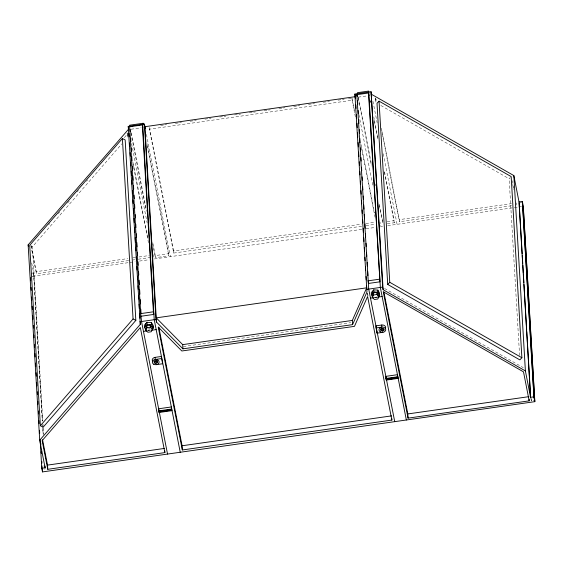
<?xml version="1.0" encoding="UTF-8"?>
<svg xmlns="http://www.w3.org/2000/svg" width="563" height="563" viewBox="0 0 563 563"><rect width="100%" height="100%" fill="white"/><g stroke="black" fill="none" stroke-linecap="round" stroke-linejoin="round"><path stroke-width="0.42" stroke-dasharray="2.81 2.11" d="M48.615 224.827L49.762 223.504M58.362 213.595L59.509 212.272M67.539 203.025L69.256 201.047M77.286 191.8L78.433 190.477M86.463 181.23L87.61 179.907M124.31 137.625L127.182 134.325L127.097 132.924M42.781 421.047L32.478 246.749L121.721 143.945M519.586 355.506L509.135 178.745L510.155 177.669M131.01 129.237L141.165 127.787M358.209 97.16L367.343 95.858M160.603 125.465L164.079 124.965M164.952 124.838L166.69 124.592M175.389 123.353L178.865 122.854M179.738 122.734L181.476 122.481M190.174 121.242L193.658 120.742M194.524 120.623L196.262 120.369M204.967 119.131L208.444 118.638M209.316 118.511L211.055 118.265M219.753 117.02L223.23 116.527M224.102 116.4L225.84 116.154M234.539 114.908L238.022 114.416M238.888 114.289L240.626 114.043M249.325 112.804L252.808 112.304M253.674 112.178L255.419 111.931M264.117 110.693L267.594 110.193M268.467 110.074L270.205 109.82M278.903 108.582L282.38 108.082M283.252 107.962L284.991 107.709M293.689 106.47L297.173 105.978M298.038 105.851L299.783 105.605M308.482 104.359L311.958 103.866M312.831 103.74L314.569 103.493M323.268 102.248L326.744 101.755M327.617 101.629L329.355 101.382M338.053 100.144L341.537 99.644M342.403 99.517L344.148 99.271M348.497 98.652L351.101 98.279M361.615 226.256L173.721 253.061L149.413 129.173L352.1 100.256L352.016 98.856M173.721 253.061L173.594 250.964L361.488 224.151M365.837 223.532L375.408 222.167M511.535 205.748L399.441 221.745L399.315 219.64L511.415 203.651M128.681 260.578L36.419 273.745L36.292 271.647L127.688 258.607M132.91 257.861L135.521 257.488M139.005 256.988L149.448 255.496M387.182 221.639L394.128 220.647L384.191 170.026M519.987 202.87L522.492 202.518M31.12 273.287L33.618 272.935L34.23 276.025L30.895 276.503M168.703 253.674L168.83 255.771L155.409 257.685L155.282 255.588L168.703 253.674L147.126 143.699M365.964 225.629L375.535 224.264M133.037 259.958L134.775 259.712M138.259 259.212L151.313 257.354M387.309 223.736L394.248 222.751L394.128 220.647M32.675 276.306L135.134 261.689M139.476 261.07L149.026 259.705M361.756 229.352L154.234 258.966L153.389 254.659M366.105 228.733L374.803 227.494M382.594 226.382L380.891 226.622L380.046 222.322M387.71 225.65L518.073 207.05M518.945 206.924L521.556 206.551M374.318 297.391L376.823 297.032M374.648 297.567L377.14 297.215M147.745 330.15L150.244 329.791M147.703 330.812L150.244 330.446M183.327 346.541L350.742 322.655M41.683 466.192L43.351 465.96M43.963 469.049L45.631 468.81M530.796 398.161L531.373 401.102L534.709 400.624M374.733 297.686L376.387 297.792M148.414 328.63L149.92 328.729M147.787 330.685L149.294 330.777M31.092 246.024L32.478 246.749M375.338 97.913L375.422 99.313L377.71 100.622M380.827 105.485L509.135 178.745M384.543 288.46L523.259 367.66M512.274 180.723L512.78 183.285M513.449 186.698L513.78 188.401M512.738 184.53L513.737 189.647M375.465 98.075L376.309 102.389M381.383 128.251L381.89 130.841M382.059 131.7L399.315 219.64M375.422 99.313L376.098 102.762M382.186 133.804L399.441 221.745M372.938 101.241L377.154 122.755M383.234 153.741L397.084 224.313M370.56 100.524L370.897 102.241M373.755 116.83L374.261 119.405M374.43 120.257L377.963 138.28M370.348 100.911L370.686 102.628M374.388 121.502L377.921 139.518M384.318 172.123L394.248 222.751M358.272 96.984L371.566 164.769M379.314 204.235L382.847 222.258M358.223 98.229L371.524 166.015M375.057 184.031L375.394 185.748M379.265 205.481L382.805 223.497M358.941 114.739L372.952 186.17M351.974 98.152L354.676 111.917M361.087 144.614L374.423 212.582M352.1 100.256L354.627 113.163M354.796 114.022L355.471 117.463M361.383 147.576L374.381 213.82M374.55 214.679L375.057 217.262M367.533 293.147L368.04 295.723M173.594 250.964L149.294 127.076L149.413 129.173M146.45 134.444L170.427 256.651M147.084 144.937L168.83 255.771M131.179 132.72L146.352 210.048M152.756 242.695L155.282 255.588M130.968 133.107L146.303 211.294M152.714 243.941L155.409 257.685M131.608 143.635L147.14 222.814M127.224 133.086L127.731 135.662M132.959 162.334L147.816 238.043M127.182 134.325L128.019 138.625M133.086 164.438L133.593 167.014M133.762 167.88L148.449 242.723M31.218 245.792L36.292 271.647M30.838 245.306L36.419 273.745M31.697 262.942L33.548 272.408L42.302 420.455M531.219 398.47L531.373 401.102M516.63 202.905L516.75 205.002M377.133 296.448L377.217 297.841M367.414 293.133L367.562 295.652M42.985 424.122L43.147 427.183M43.196 427.627L43.604 434.636M33.618 272.935L42.38 421.025M42.795 428.035L43.154 434.172M42.563 424.84L43.133 434.474"/><path stroke-width="0.84" d="M352.586 324.633L352.339 320.431L366.696 287.82L156.232 317.856L182.694 344.64L182.94 348.842L352.586 324.633L366.949 292.021L354.887 94.063L371.073 91.755L383.136 289.713L525.392 370.933L530.571 397.316L533.907 396.838L522.351 201.477L519.016 201.955L530.571 397.316M146.859 325.646L145.634 328.138L145.761 330.235L147.872 332.247L151.208 331.776L152.432 329.285L152.306 327.187L150.194 325.168L146.859 325.646L146.985 327.75L145.761 330.235M373.438 292.887L372.206 295.378L372.333 297.475L374.444 299.495L377.78 299.016L379.005 296.525L378.878 294.428L376.774 292.408L373.438 292.887L373.558 294.991L372.333 297.475M522.351 201.477L523.294 206.304L534.85 401.658L42.485 471.914L41.768 468.24L45.103 467.762L39.706 440.238L28.15 244.877L128.737 129.004M122.396 138.519L29.705 245.306L40.374 425.741L43.147 427.183L135.838 320.396L125.169 139.962L122.396 138.519L133.072 318.954L40.374 425.741M39.706 440.238L140.293 324.365L140.187 322.613M152.137 329.411L153.488 327.947L153.361 325.843L151.538 322.634L147.02 322.346L144.332 325.273L144.459 327.37L146.281 330.587M144.459 327.37L147.147 324.443L147.02 322.346M378.449 296.504L379.68 295.167L379.553 293.063L377.886 290.121L373.748 289.854L371.284 292.535L371.411 294.639L372.249 296.11M371.411 294.639L373.874 291.958L373.748 289.854M379.047 101.157L377.006 103.311L387.717 284.449L519.846 359.884L521.88 357.73L511.169 176.592L379.047 101.157L389.758 282.295L387.717 284.449M383.952 330.171L383.692 328.869L382.122 328.426L380.806 329.285L381.06 330.58L382.629 331.023L383.952 330.171L383.867 328.771M154.262 360.806L155.824 361.27L157.161 360.433L157.281 362.53L155.951 363.374L154.389 362.91L154.156 361.608L155.494 360.763L157.056 361.228L157.281 362.53M143.417 124.796L143.122 123.276L129.701 125.19L129.786 126.591M357.428 92.691L368.709 91.086L380.342 287.44L406.352 419.998M140.293 324.365L128.23 126.408L144.417 124.099L145.268 128.42M142.861 127.548L142.355 124.944L129.652 126.759L140.701 313.612L141.524 321.515L167.535 454.074M368.491 93.022L380.011 281.803L368.385 283.456L356.865 94.675L368.491 93.022L369.004 95.619M354.887 94.063L355.394 96.667L144.93 126.696L156.479 322.057L182.94 348.842M367.871 280.86L379.504 279.199M140.701 313.612L153.403 311.803L142.355 124.944M141.214 316.216L153.91 314.4L153.403 311.803M139.779 321.769L155.972 319.453L144.417 124.099M366.436 289.424L382.629 287.116L371.073 91.755M373.558 294.991L376.893 294.512L379.005 296.525M146.985 327.75L150.321 327.272L152.432 329.285M370.496 298.165L373.818 297.686M377.97 297.095L382.122 296.504M143.466 331.417L146.852 330.931M151.088 330.326L156.169 329.601M182.694 344.64L352.339 320.431M152.932 361.65A3.378 2.639 -3.4 0 1 155.135 357.357L161.433 356.463L162.58 363.761L156.183 364.676M385.395 328.51A3.371 2.639 -3.4 0 0 384.888 325.914A3.371 2.639 -3.4 0 0 381.742 325.027L375.929 325.857L376.056 327.955L377.076 333.155L382.889 332.325M161.56 358.561L155.261 359.461L155.135 357.357M376.056 327.955L381.869 327.124L381.742 325.027M158.773 410.87L171.469 409.062L171.342 406.958L158.646 408.773L159.083 412.475L171.785 410.666L171.659 408.562M385.965 378.456L397.591 376.795L397.464 374.698L385.838 376.351L385.965 378.456L386.274 380.06L397.9 378.399L397.781 376.302M397.225 378.026L386.774 379.518L386.64 378.829L397.091 377.337L397.225 378.026L397.14 376.626M391.764 418.393L391.862 420.075L182.335 449.971L182.088 445.769L391.609 415.874M164.776 450.921L164.875 452.603L47.778 469.31L47.531 465.108L164.628 448.401M529.093 399.174L529.192 400.856L408.055 418.14L407.809 413.939L528.946 396.655M373.874 291.958L378.005 292.218L379.68 295.167M147.147 324.443L151.658 324.731L153.488 327.947M133.072 318.954L135.838 320.396M371.587 94.359L513.843 175.579L519.016 201.955M389.758 282.295L521.88 357.73M533.907 396.838L534.85 401.658M529.192 400.856L523.506 371.861L383.269 291.789L408.055 418.14M371.2 93.859L371.707 96.456M356.865 94.675L357.245 96.625M355.007 96.167L355.52 98.764L355.394 96.667M383.86 291.887L407.809 413.939M382.629 287.116L383.136 289.713M397.591 376.795L397.9 378.399M376.95 331.051L368.716 289.101L368.23 280.838M377.119 331.91L394.726 421.652M391.862 420.075L367.611 296.49L354.465 326.357L181.842 350.988L158.224 327.089L182.335 449.971M128.23 126.408L128.61 128.357M158.822 327.18L182.088 445.769M155.972 319.453L156.479 322.057M180.23 452.258L154.227 319.707L142.671 124.346M171.469 409.062L171.785 410.666M164.875 452.603L140.335 327.518L42.148 440.625L47.778 469.31M28.15 244.877L28.488 246.601M42.563 439.802L47.531 465.108M41.683 466.192L42.295 469.289M523.21 206.192L534.709 400.624L533.991 396.95L522.492 202.518M519.156 202.99L522.161 253.786M522.267 255.539L522.731 263.421M522.83 265.173L523.301 273.055M523.4 274.807L523.871 282.689M523.97 284.442L526.665 329.988M526.771 331.734L530.501 394.797M513.843 175.579L525.392 370.933M386.155 377.956L386.274 380.06M382.629 331.023L382.509 328.926L380.933 328.482L381.06 330.58M377.886 290.121L377.463 295.054M376.774 292.408L376.893 294.512M376.992 331.755L377.076 333.155M372.516 291.198L372.643 293.295M357.167 93.739L357.252 95.154M357.582 100.777L357.786 104.268M358.152 110.39L358.357 113.888M358.722 120.003L358.927 123.501M359.285 129.617L359.497 133.114M359.806 138.357L360.06 142.728M360.376 147.978L360.58 151.468M360.939 157.591L361.15 161.088M361.509 167.204L361.72 170.702M362.079 176.817L362.283 180.315M362.649 186.437L362.853 189.935M363.219 196.051L363.424 199.548M363.733 204.791L363.994 209.162M364.303 214.404L364.557 218.775M364.873 224.025L365.127 228.395M365.436 233.638L365.647 237.136M366.006 243.251L366.21 246.749M366.576 252.864L366.78 256.362M367.146 262.485L367.35 265.975M367.66 271.225L367.92 275.596M355.879 104.894L356.09 108.392M356.449 114.521L356.661 118.019M356.97 123.276L357.224 127.653M357.54 132.903L357.794 137.281M358.103 142.53L358.364 146.908M358.673 152.158L358.934 156.535M359.243 161.785L359.454 165.283M359.813 171.412L360.024 174.917M360.383 181.04L360.587 184.544M360.953 190.667L361.157 194.172M361.523 200.294L361.728 203.799M362.093 209.922L362.298 213.426M362.663 219.549L362.868 223.054M363.177 228.304L363.438 232.681M363.747 237.931L363.958 241.436M364.317 247.558L364.521 251.063M364.887 257.185L365.091 260.69M365.457 266.813L365.661 270.317M366.027 276.447L366.231 279.945M366.597 286.074L366.795 289.502M162.454 361.664L162.58 363.761M143.122 123.276L143.206 124.676M158.963 410.378L159.083 412.475M155.824 361.27L155.951 363.374M154.304 361.509L154.389 362.91M151.538 322.634L151.658 324.731M150.764 325.71L150.884 327.814M150.194 325.168L150.321 327.272M146.535 326.315L146.654 328.412M145.676 323.809L145.803 325.907M130.166 129.356L130.32 131.988M130.679 138.132L130.89 141.637M131.256 147.78L131.46 151.292M131.77 156.556L132.031 160.941M132.34 166.205L132.601 170.589M132.91 175.853L133.171 180.237M133.487 185.501L133.691 189.013M134.057 195.15L134.261 198.662M134.627 204.805L134.831 208.31M135.197 214.454L135.401 217.958M135.767 224.102L135.972 227.614M136.337 233.751L136.542 237.262M136.858 242.526L137.119 246.911M137.428 252.175L137.632 255.686M137.998 261.823L138.202 265.335M138.568 271.472L138.772 274.983M139.089 280.247L139.343 284.632M139.659 289.896L139.92 294.28M140.229 299.544L140.49 303.936M140.799 309.2L141.003 312.704M128.997 133.389L129.201 136.893M129.567 143.023L129.772 146.528M130.137 152.657L130.342 156.162M130.707 162.299L130.912 165.803M131.228 171.061L131.482 175.438M131.798 180.695L132.002 184.2M132.368 190.329L132.572 193.834M132.931 199.971L133.142 203.468M133.452 208.725L133.713 213.11M134.022 218.367L134.283 222.744M134.592 228.001L134.853 232.378M135.162 237.635L135.423 242.02M135.732 247.277L135.936 250.774M136.302 256.911L136.506 260.416M136.872 266.545L137.076 270.05M137.442 276.18L137.646 279.684M138.012 285.821L138.216 289.326M138.582 295.455L138.787 298.96M139.096 304.217L139.357 308.594M139.666 313.851L139.927 318.236M44.998 466.009L45.103 467.762M41.296 451.765L41.402 453.518M42.281 468.409L42.485 471.914M40.74 442.997L40.839 444.749M41.254 451.758L41.359 453.518M41.824 461.4L41.929 463.152M30.543 277.791L30.683 280.768M31.113 287.433L31.254 290.402M31.683 297.067L31.824 300.037M32.182 306.173L32.394 309.678M32.753 315.808L32.964 319.312M33.323 325.442L33.477 328.074M33.893 335.084L34.047 337.709M34.463 344.718L34.617 347.343M34.983 353.48L35.188 356.984M35.553 363.114L35.758 366.619M36.123 372.748L36.328 376.253M36.694 382.39L36.898 385.894M37.285 391.707L37.418 394.649M37.855 401.349L37.988 404.29M38.425 410.99L38.558 413.925M38.995 420.624L39.129 423.559M39.565 430.266L39.691 433.2M40.135 439.907L41.768 468.24M170.885 409.702L159.568 411.314L159.674 411.842L170.983 410.223L170.885 409.702M153.685 364.219A3.378 2.639 -3.4 0 0 159.069 362.319A3.378 2.639 -3.4 0 0 154.41 359.666A3.378 2.639 -3.4 0 0 153.685 364.219M380.384 331.896A3.371 2.639 -3.4 0 0 385.732 329.939A3.371 2.639 -3.4 0 0 381.024 327.335A3.371 2.639 -3.4 0 0 380.384 331.896"/></g></svg>
